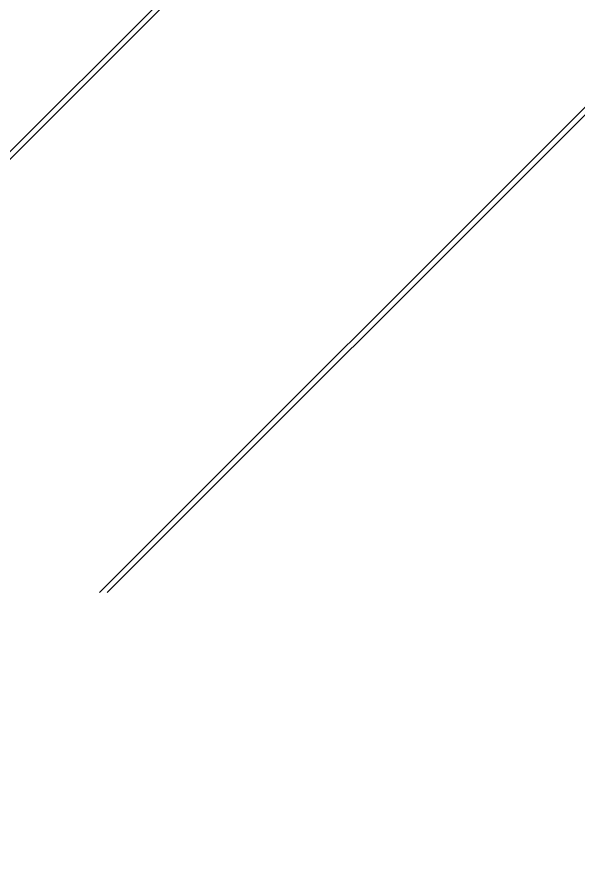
# Model space of a CAD drawing. Header units: millimetres. Extents: x 2479 to 2785, y 1080 to 1310.
# Drawn here: x 2613.61 to 2619.6, y 1126.89 to 1135.9 of the extents above; entities that cross this region are included whole.
import ezdxf

# ---------------------------------------------------------------- set-up
doc = ezdxf.new("R2010")
doc.units = ezdxf.units.MM
doc.styles.get("Standard").update_dxf_attribs({"font": 'arial.ttf'})
doc.dimstyles.new('ISO-25', dxfattribs={"dimtxt": 2.5, "dimasz": 2.5, "dimexe": 1.25, "dimexo": 0.625, "dimtad": 1, "dimtxsty": 'Standard', "dimcen": 2.5, "dimadec": 0, "dimazin": 0, "dimtfac": 1, "dimtmove": 0, "dimatfit": 3, "dimfxl": 1, "dimarcsym": 0})

# ---------------------------------------------------------------- blocks, each defined once
blk = doc.blocks.new('G$C4CEE3454')
h = blk.add_hatch()
h.set_pattern_fill('JIS_LC_20', color=8, scale=0.002)
h.set_pattern_definition([(45, (-21.230817, 3.463303), (-0.02828427, 0.02828427), []), (45, (-21.230017, 3.463303), (-0.02828427, 0.02828427), [])])
h.paths.add_polyline_path([(0.025514, 0), (0.976126, 0), (0.976126, -0.06463), (0.025514, -0.06463)])
at = {"color": 1}
blk.add_leader([(0.371947, -0.071708), (0.41957, -0.182632), (0.636833, -0.183526)], dimstyle='ISO-25', override={"dimgap": 0.625, "dimtad": 0}, dxfattribs=at)

msp = doc.modelspace()

# ---------------------------------------------------------------- block references
at = {"xscale": 100.0000104512787, "yscale": 100.0000104512787, "zscale": 100.0000104512787}
msp.add_blockref('G$C4CEE3454', (2571.5665, 1136.2295), dxfattribs=at)

doc.saveas('drawing.dxf')
